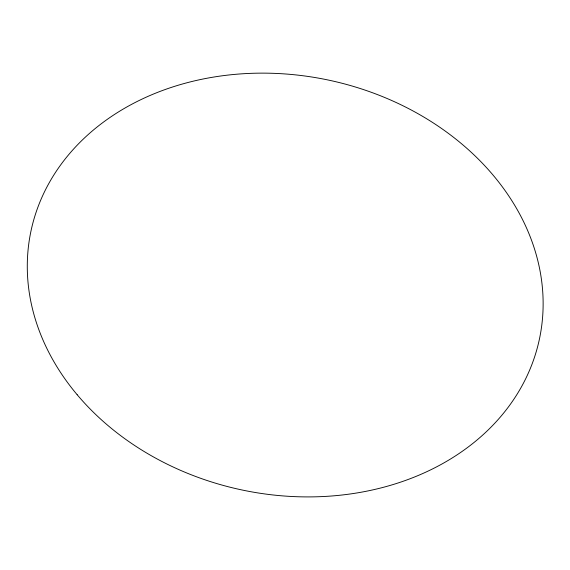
<?xml version="1.0" encoding="UTF-8"?>
<svg xmlns="http://www.w3.org/2000/svg" width="570" height="570" viewBox="0 0 570 570"><rect width="100%" height="100%" fill="white"/><g stroke="black" fill="none" stroke-linecap="round" stroke-linejoin="round"><path stroke-width="0.85" d="M77.171 394.732A259.906 209.461 12 0 0 521.272 387.151A259.906 209.461 12 0 0 257.177 73.181A259.906 209.461 12 0 0 77.171 394.732"/></g></svg>
